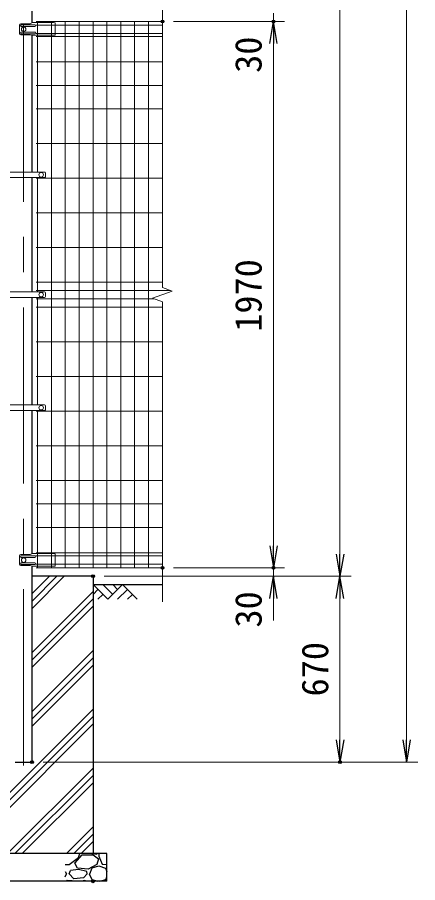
# Model space of a CAD drawing. Units: millimetres, scale not verified. Extents: x -8400 to 8400, y -5940 to 5940.
# Drawn here: x -4303 to -2860, y -3522 to -402 of the extents above; entities that cross this region are included whole.
import ezdxf
from ezdxf.enums import TextEntityAlignment as Align

# ---------------------------------------------------------------- set-up
doc = ezdxf.new("R2010")
doc.units = ezdxf.units.MM
doc.header["$LTSCALE"] = 20
doc.header["$PDMODE"] = 32
doc.header["$PDSIZE"] = 10
doc.linetypes.add('USER1', pattern=[50.8, 31.75, -6.35, 6.35, -6.35])
for name, color, linetype, lineweight in [('0-1_D-BMK', 2, 'USER1', 13), ('0-2_D-STR1', 1, 'Continuous', 25), ('0-3_D-STR3', 3, 'Continuous', 13), ('0-4_D-STR-DIM', 7, 'Continuous', 13), ('0-A_D-DCR-HCH', 7, 'Continuous', 13), ('0-B_D-BGD', 7, 'Continuous', 25), ('0-C_D-STR4', 7, 'Continuous', 25), ('0-D_D-STR2', 7, 'Continuous', 13)]:
    doc.layers.add(name, color=color, linetype=linetype, lineweight=lineweight)
doc.layers.add('0-5_0', color=7, linetype='Continuous')
doc.layers.add('0-6_Defpoints', color=7, linetype='Continuous')
doc.styles.add('ＭＳ ゴシック', font='')
doc.styles.get('ＭＳ ゴシック').set_extended_font_data('MS Gothic')

# ---------------------------------------------------------------- blocks, each defined once
blk = doc.blocks.new('_Open')
at = {"layer": '0-5_0'}
blk.add_line((-20, 3.333), (0, 0), dxfattribs=at)
blk.add_lwpolyline([(-20, -3.333), (0, 0), (-20, 0)], dxfattribs=at)

msp = doc.modelspace()

# ---------------------------------------------------------------- linework, layer by layer
at = {"layer": '0-1_D-BMK'}
msp.add_line((-4280.38, -3099), (-4280.38, 2598), dxfattribs=at)
at = {"layer": '0-2_D-STR1'}
for p, q in [((-4250.13, -421.92), (-4250.13, -380.38)), ((-4250.13, -959.75), (-4250.13, -466.38)), ((-4250.13, -1392), (-4250.13, -979.75)), ((-4250.13, -1799.75), (-4250.13, -1412)), ((-4250.13, -2335.92), (-4250.13, -1819.75)), ((-4250.13, -3087), (-4250.13, -2380.38)), ((-4310.63, -3087), (-4250.13, -3087))]:
    msp.add_line(p, q, dxfattribs=at)
at = {"layer": '0-3_D-STR3'}
for p, q in [((-4295.86, -430), (-4295.86, -460)), ((-4256.4, -425), (-4290.86, -425)), ((-4239.79, -429), (-4288.79, -429)), ((-4239.79, -435), (-4288.79, -435)), ((-4248.25, -421), (-4256.4, -425)), ((-4248.25, -421), (-4256.4, -425)), ((-4172.38, -421), (-4248.25, -421)), ((-4172.38, -421), (-4167.38, -422)), ((-4167.38, -422), (-4167.38, -465.81)), ((-4256.4, -465), (-4290.86, -465)), ((-4239.79, -455), (-4288.79, -455)), ((-4239.79, -461), (-4288.79, -461)), ((-4256.4, -465), (-4248.17, -466.81)), ((-4256.4, -465), (-4248.17, -466.81)), ((-4256.4, -465), (-4248.17, -466.81)), ((-4248.17, -466.81), (-4168.38, -466.81)), ((-4355.88, -959.75), (-4204.88, -959.75)), ((-4201.88, -962.75), (-4201.88, -976.75)), ((-4355.88, -979.75), (-4204.88, -979.75)), ((-4355.88, -1392), (-4204.88, -1392)), ((-4201.88, -1395), (-4201.88, -1409)), ((-4355.88, -1412), (-4204.88, -1412)), ((-4355.88, -1799.75), (-4204.88, -1799.75)), ((-4201.88, -1802.75), (-4201.88, -1816.75)), ((-4355.88, -1819.75), (-4204.88, -1819.75)), ((-4256.4, -2339), (-4290.86, -2339)), ((-4248.25, -2335), (-4256.4, -2339)), ((-4248.25, -2335), (-4256.4, -2339)), ((-4172.38, -2335), (-4248.25, -2335)), ((-4172.38, -2335), (-4167.38, -2336)), ((-4167.38, -2336), (-4167.38, -2379.81)), ((-4295.86, -2344), (-4295.86, -2374)), ((-4239.79, -2343), (-4288.79, -2343)), ((-4239.79, -2343), (-4288.79, -2343)), ((-4239.79, -2349), (-4288.79, -2349)), ((-4239.79, -2349), (-4288.79, -2349)), ((-4239.79, -2369), (-4288.79, -2369)), ((-4239.79, -2369), (-4288.79, -2369)), ((-4256.4, -2379), (-4290.86, -2379)), ((-4239.79, -2375), (-4288.79, -2375)), ((-4239.79, -2375), (-4288.79, -2375)), ((-4256.4, -2379), (-4248.17, -2380.81)), ((-4256.4, -2379), (-4248.17, -2380.81)), ((-4256.4, -2379), (-4248.17, -2380.81)), ((-4248.17, -2380.81), (-4168.38, -2380.81))]:
    msp.add_line(p, q, dxfattribs=at)
for centre in [(-4280.38, -445), (-4280.38, -445), (-4217.38, -969.75), (-4217.38, -1402), (-4217.38, -1809.75), (-4280.38, -2359)]:
    msp.add_circle(centre, 8, dxfattribs=at)
for centre, radius, start, end in [((-4290.86, -430), 5, 90, 180), ((-4288.79, -432), 3, 90, 270), ((-4239.79, -432), 3, 270, 90), ((-4290.86, -460), 5, 180, 270), ((-4288.79, -458), 3, 90, 270), ((-4239.79, -458), 3, 270, 90), ((-4168.38, -465.81), 1, 270, 0), ((-4204.88, -962.75), 3, 0, 90), ((-4204.88, -976.75), 3, 270, 0), ((-4204.88, -1395), 3, 0, 90), ((-4204.88, -1409), 3, 270, 0), ((-4204.88, -1802.75), 3, 0, 90), ((-4204.88, -1816.75), 3, 270, 0), ((-4290.86, -2344), 5, 90, 180), ((-4288.79, -2346), 3, 90, 270), ((-4288.79, -2372), 3, 90, 270), ((-4239.79, -2346), 3, 270, 90), ((-4239.79, -2346), 3, 270, 90), ((-4239.79, -2372), 3, 270, 90), ((-4239.79, -2372), 3, 270, 90), ((-4290.86, -2374), 5, 180, 270), ((-4168.38, -2379.81), 1, 270, 0)]:
    msp.add_arc(centre, radius, start, end, dxfattribs=at)
at = {"layer": '0-4_D-STR-DIM'}
for p, q in [((-3140.38, -2337), (-3140.38, 2503)), ((-2900.38, -3007), (-2900.38, 2506)), ((-3780.38, -510), (-3780.38, 322.35)), ((-3780.38, -1376.34), (-3780.38, -354)), ((-3380.38, -417), (-3380.38, -387)), ((-3740.38, -417), (-3340.38, -417)), ((-3740.38, -417), (-3340.38, -417)), ((-3380.38, -2307), (-3380.38, -497)), ((-3380.38, -497), (-3380.38, -577)), ((-3815.62, -1414.82), (-3745.14, -1389.17)), ((-3745.14, -1389.17), (-3780.38, -1376.34)), ((-3780.38, -1427.65), (-3815.62, -1414.82)), ((-3780.38, -2510), (-3780.38, -1427.65)), ((-3380.38, -2307), (-3380.38, -2227)), ((-3740.38, -2387), (-3340.38, -2387)), ((-3740.38, -2387), (-3340.38, -2387)), ((-3380.38, -2417), (-3380.38, -2387)), ((-3990.38, -2417), (-3100.38, -2417)), ((-3990.38, -2417), (-3340.38, -2417)), ((-3990.38, -2417), (-3100.38, -2417)), ((-3380.38, -2497), (-3380.38, -2577)), ((-3140.38, -2497), (-3140.38, -3007)), ((-4210.13, -3087), (-3100.38, -3087)), ((-4210.13, -3087), (-2860.38, -3087))]:
    msp.add_line(p, q, dxfattribs=at)
at = {"layer": '0-6_Defpoints'}
for p in [(-3780.38, -417), (-3780.38, -417), (-3380.38, -417), (-3780.38, -2387), (-3380.38, -2387), (-4030.38, -2417), (-4250.13, -3087), (-3140.38, -3087), (-4030.38, -3517)]:
    msp.add_point(p, dxfattribs=at)
at = {"layer": '0-A_D-DCR-HCH'}
for p, q in [((-4250.13, -2532.98), (-4134.15, -2417)), ((-4250.13, -2506.46), (-4160.66, -2417)), ((-4250.13, -2479.94), (-4187.18, -2417)), ((-3977.17, -2500.21), (-4030.38, -2447)), ((-4012.64, -2464.73), (-4030.38, -2482.39)), ((-3959.43, -2482.47), (-3994.9, -2447)), ((-3923.95, -2447), (-3977.17, -2500.21)), ((-3941.78, -2464.83), (-3959.61, -2447)), ((-3906.22, -2464.73), (-3941.85, -2500.21)), ((-3923.95, -2447), (-3870.74, -2500.21)), ((-4250.13, -2692.08), (-4030.38, -2472.33)), ((-3994.9, -2482.47), (-4012.72, -2500.21)), ((-3888.48, -2482.47), (-3906.3, -2500.21)), ((-4250.13, -2718.59), (-4030.38, -2498.84)), ((-4250.13, -2745.11), (-4030.38, -2525.36)), ((-4250.13, -2904.21), (-4030.38, -2684.46)), ((-4250.13, -2930.72), (-4030.38, -2710.97)), ((-4250.13, -2957.24), (-4030.38, -2737.49)), ((-4530.38, -3396.59), (-4030.38, -2896.59)), ((-4524.27, -3417), (-4030.38, -2923.11)), ((-4497.75, -3417), (-4030.38, -2949.62)), ((-4338.65, -3417), (-4030.38, -3108.72)), ((-4312.14, -3417), (-4030.38, -3135.24)), ((-4285.62, -3417), (-4030.38, -3161.75)), ((-4126.52, -3417), (-4030.38, -3320.85)), ((-4100, -3417), (-4030.38, -3347.37)), ((-4073.49, -3417), (-4030.38, -3373.89))]:
    msp.add_line(p, q, dxfattribs=at)
at = {"layer": '0-B_D-BGD'}
msp.add_line((-4030.38, -2447), (-3780.38, -2447), dxfattribs=at)
at = {"layer": '0-C_D-STR4'}
for p, q in [((-4030.38, -2417), (-4250.13, -2417)), ((-4030.38, -2417), (-4030.38, -3417)), ((-3980.38, -3417), (-4580.38, -3417)), ((-4030.38, -3417), (-4530.38, -3417)), ((-4115.92, -3456.65), (-4082.92, -3431.15)), ((-4096.42, -3452.15), (-4069.42, -3422.15)), ((-4082.92, -3431.15), (-4078.39, -3417)), ((-4034.84, -3417), (-4016.92, -3419.15)), ((-4016.92, -3419.15), (-4015.72, -3417)), ((-4008.96, -3417), (-4009.42, -3426.65)), ((-4009.42, -3426.65), (-3997.42, -3455.15)), ((-3980.38, -3517), (-3980.38, -3417)), ((-4130.38, -3455.96), (-4115.92, -3456.65)), ((-4085.92, -3470.15), (-4096.42, -3452.15)), ((-4016.92, -3456.65), (-4048.42, -3473.15)), ((-4033.42, -3468.65), (-4009.42, -3461.15)), ((-4010.92, -3435.65), (-4016.92, -3456.65)), ((-4009.42, -3461.15), (-3985.42, -3470.15)), ((-3997.42, -3455.15), (-3980.38, -3455.96)), ((-4130.38, -3481.07), (-4126.42, -3489.65)), ((-4130.38, -3500.73), (-4126.42, -3489.65)), ((-4115.92, -3489.65), (-4111.42, -3477.65)), ((-4099.42, -3507.65), (-4115.92, -3489.65)), ((-4082.92, -3474.65), (-4111.42, -3477.65)), ((-4048.42, -3473.15), (-4085.92, -3470.15)), ((-4052.92, -3482.15), (-4082.92, -3474.65)), ((-4051.42, -3489.65), (-4064.92, -3504.65)), ((-4051.42, -3489.65), (-4052.92, -3482.15)), ((-4043.92, -3489.65), (-4034.92, -3510.65)), ((-4042.42, -3489.65), (-4033.42, -3468.65)), ((-3985.42, -3470.15), (-3980.38, -3481.07)), ((-3980.38, -3517), (-4580.38, -3517)), ((-4030.38, -3517), (-4530.38, -3517)), ((-4123.42, -3513.65), (-4127.09, -3517)), ((-4087.42, -3516.65), (-4123.42, -3513.65)), ((-4064.92, -3504.65), (-4099.42, -3507.65)), ((-4087.21, -3517), (-4087.42, -3516.65)), ((-4061.92, -3513.65), (-4069.73, -3517)), ((-4051.87, -3517), (-4061.92, -3513.65)), ((-4034.92, -3510.65), (-4013.33, -3517)), ((-4005.5, -3517), (-3983.92, -3510.65)), ((-3983.92, -3510.65), (-3980.38, -3500.73))]:
    msp.add_line(p, q, dxfattribs=at)
msp.add_lwpolyline([(-4069.42, -3422.15), (-4030.42, -3422.15), (-4010.92, -3435.65)], dxfattribs=at)
at = {"layer": '0-D_D-STR2'}
for p, q in [((-4235.38, -417), (-3780.38, -417)), ((-4235.38, -430.1), (-3780.38, -430.1)), ((-4230.38, -959.75), (-4230.38, -417)), ((-4180.38, -2387), (-4180.38, -417)), ((-4130.38, -2387), (-4130.38, -417)), ((-4080.38, -2387), (-4080.38, -417)), ((-4030.38, -2387), (-4030.38, -417)), ((-3980.38, -2387), (-3980.38, -417)), ((-3930.38, -2387), (-3930.38, -417)), ((-3880.38, -2387), (-3880.38, -417)), ((-3830.38, -2387), (-3830.38, -417)), ((-4235.38, -459.9), (-3780.38, -459.9)), ((-4235.38, -471.75), (-3780.38, -471.75)), ((-4235.38, -563), (-3780.38, -563)), ((-4235.38, -647.5), (-3780.38, -647.5)), ((-4235.38, -732), (-3780.38, -732)), ((-4235.38, -857), (-3780.38, -857)), ((-4235.38, -982), (-3780.38, -982)), ((-4230.38, -1392), (-4230.38, -979.75)), ((-4235.38, -1107), (-3780.38, -1107)), ((-4235.38, -1232), (-3780.38, -1232)), ((-4235.38, -1357), (-3780.38, -1357)), ((-4235.38, -1387), (-3751.11, -1387)), ((-4235.38, -1417), (-3809.64, -1417)), ((-4230.38, -1799.75), (-4230.38, -1412)), ((-4235.38, -1447), (-3780.38, -1447)), ((-4235.38, -1572), (-3780.38, -1572)), ((-4235.38, -1697), (-3780.38, -1697)), ((-4235.38, -1822), (-3780.38, -1822)), ((-4230.38, -2387), (-4230.38, -1819.75)), ((-4235.38, -1947), (-3780.38, -1947)), ((-4235.38, -2072), (-3780.38, -2072)), ((-4235.38, -2156.5), (-3780.38, -2156.5)), ((-4235.38, -2241), (-3780.38, -2241)), ((-4235.38, -2332.24), (-3780.38, -2332.24)), ((-4235.38, -2344.1), (-3780.38, -2344.1)), ((-4235.38, -2373.9), (-3780.38, -2373.9)), ((-4235.38, -2387), (-3780.38, -2387))]:
    msp.add_line(p, q, dxfattribs=at)

# ---------------------------------------------------------------- block references
at = {"layer": '0-4_D-STR-DIM', "xscale": 4, "yscale": 4}
for p, rotation in [((-3380.38, -417), 90), ((-3380.38, -417), 90), ((-3380.38, -2387), 270), ((-3380.38, -2387), 270), ((-3140.38, -2417), 270), ((-3380.38, -2417), 90), ((-3140.38, -2417), 90), ((-3140.38, -3087), 270), ((-2900.38, -3087), 270)]:
    msp.add_blockref('_Open', p, dxfattribs=dict(at, rotation=rotation))

# ---------------------------------------------------------------- texts
at = {"layer": '0-4_D-STR-DIM', "style": 'ＭＳ ゴシック'}
for s, p in [('30', (-3393.87, -602.25)), ('1970', (-3393.87, -1535.8)), ('30', (-3393.74, -2602.25)), ('670', (-3153.87, -2850.5))]:
    msp.add_text(s, height=96.19, rotation=90, dxfattribs=at).set_placement(p, align=Align.BOTTOM_LEFT)

doc.saveas('drawing.dxf')
